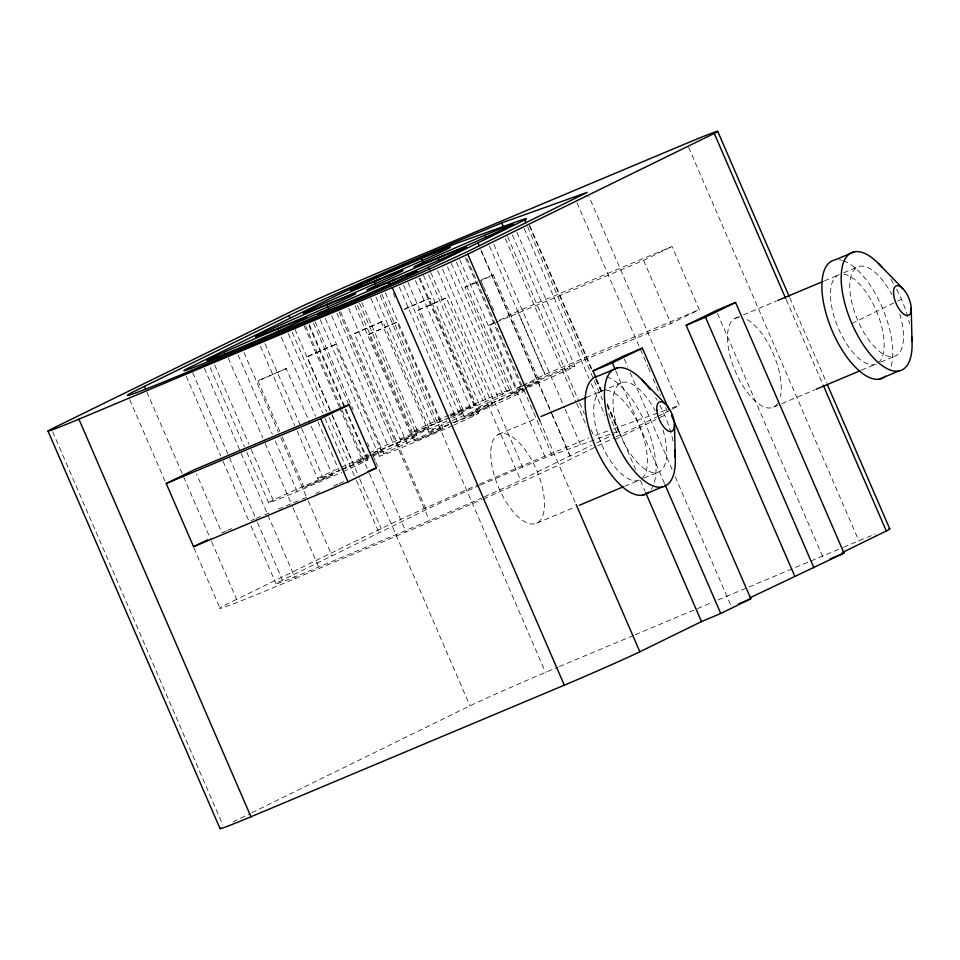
<?xml version="1.0" encoding="UTF-8"?>
<svg xmlns="http://www.w3.org/2000/svg" width="960" height="960" viewBox="0 0 960 960"><rect width="100%" height="100%" fill="white"/><g stroke="black" fill="none" stroke-linecap="round" stroke-linejoin="round"><path stroke-width="0.72" stroke-dasharray="4.8 3.6" d="M279.828 431.4L257.964 380.88L286.26 368.58L309.9 423.192M286.26 368.58L257.964 380.88M330.108 410.064L307.068 356.808L335.364 344.508L381.456 451.008L372.156 455.424M335.364 344.508L307.068 356.808M354.432 333.6L382.74 321.288L428.82 427.788L415.896 433.788L400.524 440.088L354.432 333.6L382.74 321.288M368.676 334.392L396.972 322.092L443.064 428.58L430.14 434.592L414.756 440.892L368.676 334.392L396.972 322.092M418.044 310.2L446.34 297.888L492.432 404.388L479.508 410.388L464.124 416.688L418.044 310.2L446.34 297.888M450.276 416.04L476.064 404.628L429.984 298.14L404.184 309.54M522.756 388.968L511.08 393.684L465 287.184L477.924 281.184M526.464 387.372L539.388 381.372L493.296 274.872L480.372 280.884M282.192 436.86L304.044 487.38L332.352 475.068L310.488 424.548M332.352 475.068L304.044 487.38M332.472 415.524L353.148 463.308L368.544 456.24M400.524 440.088L428.82 427.788M414.756 440.892L443.064 428.58M464.124 416.688L492.432 404.388M511.08 393.684L524.004 387.672M657.984 416.352L670.98 409.824M672.168 409.188L679.332 405.372L588.948 196.5M483.36 498.948A122.952 2.784 -23.4 0 0 571.224 458.88L596.424 446.508M597.756 445.86L615 437.388M616.332 436.74L656.64 417.012M522.036 386.088L516.516 388.404L489.18 325.224L494.34 322.692M499.5 320.16L517.572 311.304L672.012 246.456L699.348 309.648L670.944 323.568L523.416 385.512M496.068 322.332L643.608 260.376L672.012 246.456M516.516 388.404L521.688 385.884M522.972 385.248L544.92 374.484L699.348 309.648M211.644 541.656L236.628 599.376L381.204 528.576A134.676 3.06 -23.4 0 1 478.044 484.8M257.484 522.42L282.456 580.128L426.168 509.688A78.216 1.776 -23.4 0 1 479.256 485.664M484.272 496.848A73.2 1.656 -23.4 0 0 520.608 480.132L591.492 445.392M596.832 442.776L614.184 434.268M615.084 439.584L655.98 419.532M659.856 417.624L664.668 415.272M851.832 323.532L894.072 302.832M897.816 300.996L901.428 299.232M232.956 821.976L250.464 813.396M251.808 812.736L469.98 705.792A69.636 1.584 -23.4 0 1 545.508 672.396L557.928 667.176M404.952 308.748L429.984 298.14M451.044 415.236L476.064 404.628M368.532 457.008L353.148 463.308M481.62 279.588L493.296 274.872M476.676 282.48L465 287.184M527.712 386.076L539.388 381.372M369.78 455.712L381.456 451.008M489.18 325.224L494.688 322.908M226.104 531.036L221.964 532.776L196.404 473.712M227.484 530.46L234.372 527.568M250.92 520.62L255.06 518.88M256.44 518.304L263.328 515.412M264.708 514.836L271.608 511.932M278.496 509.04L292.284 503.256M293.664 502.668L300.564 499.776M301.944 499.2L308.832 496.308M315.732 493.404L319.86 491.676M333.66 485.88L337.788 484.14M339.168 483.564L346.068 480.672M735.168 318.348L742.032 315.456M743.412 314.88L776.352 301.056M824.4 280.884L838.128 275.112M843.636 272.796L857.424 267.012M498.42 434.388L536.856 418.248M586.272 397.5L620.676 383.052M282.456 580.128A78.648 1.788 -23.4 0 0 318.684 567.048L429.396 520.56A73.2 1.656 -23.4 0 0 481.596 498.036M236.628 599.376A123.564 2.808 -23.4 0 0 295.332 578.484L406.044 532.008A122.952 2.784 -23.4 0 0 481.98 499.548M773.58 407.088L780.444 404.208M781.812 403.632L814.764 389.796M861.432 370.2L876.528 363.864A48.36 20.892 67.2 0 1 836.748 324.3A48.36 20.892 67.2 0 1 842.16 274.176M880.668 362.124L895.836 355.752M536.82 523.128L575.256 507M624.672 486.24L639.768 479.904A48.36 20.892 67.2 0 1 594.864 422.256A48.36 20.892 67.2 0 1 626.1 403.932A48.36 20.892 67.2 0 1 640.956 479.208M643.908 478.164L659.076 471.804M559.308 666.6L633.852 635.304M635.232 634.716L695.976 609.216M697.356 608.64L712.536 602.256M718.068 599.94L842.304 547.776M843.684 547.2L858.864 540.816A69.636 1.584 -23.4 0 1 875.22 534.12M479.376 484.224A134.676 3.06 -23.4 0 1 544.8 456.216L588.804 437.988M607.872 430.92L593.856 435.936L590.292 427.692M613.476 428.916L666.72 409.884M672.324 407.88L679.332 405.372M480.588 485.076A78.216 1.776 -23.4 0 1 522.684 467.052A47.172 1.068 -23.4 0 1 552.024 455.088L611.436 433.788M789.756 297.792L826.668 383.088M786.288 299.868L822.6 383.784M688.608 147.36L858.864 540.816M717.42 313.308L824.088 559.824M643.608 260.376L670.944 323.568M577.008 202.872L647.772 366.396M648.372 367.764L650.16 371.892M653.124 378.756L660.264 395.244M665.616 407.616L667.404 411.744M624.24 358.98L627.804 367.188M630.168 372.672L672.252 469.908M675.204 476.748L730.92 605.484M615.864 371.076L664.452 483.384M596.556 379.188L602.484 392.88M607.224 403.836L635.676 469.572M640.416 480.528L645.156 491.484M529.92 225.924L591.768 368.832M596.52 379.824L602.472 393.564M607.224 404.556L620.316 434.784M529.188 225.456L591.756 370.044M595.788 379.368L602.46 394.776M607.092 405.48L618.516 431.88M527.664 226.836L593.664 379.368M594.264 380.736L602.58 399.984M608.532 413.724L616.86 432.96A106.668 2.424 -23.4 0 0 612.78 433.308M524.172 228.564L588.984 378.348M591.372 383.844L605.04 415.452M516.864 232.188L574.764 365.988M512.376 234.816L570.276 368.616M507.636 236.676L578.988 401.58M579.588 402.948L584.34 413.94M505.32 238.5L576.084 402.024M576.672 403.392L586.788 426.756M493.764 244.224L564.528 407.748M565.116 409.128L580.584 444.852M489.552 246.144L546.276 377.208M517.572 311.304L544.92 374.484M480.936 249.744L551.7 413.256M552.288 414.636L570.132 455.856M481.428 251.388L571.224 458.88M481.128 281.148L482.904 285.24M483.492 286.608L487.632 296.16M488.22 297.528L491.172 304.356M491.76 305.724L494.724 312.552M539.82 420.66L576.144 504.588M466.992 258.588L552.024 455.088M465.42 257.82L523.32 391.632A54.168 1.224 -23.4 0 1 450.18 423.804M459.768 259.716L544.8 456.216M456.492 262.272L511.44 389.244M451.416 263.532L506.952 391.872M447.468 266.76L504.192 397.836M442.596 269.16L499.32 400.224M437.64 270.552L522.684 467.052M430.824 272.64L520.608 480.132M428.592 274.86L482.952 400.476M423.468 275.364L480.192 406.44M419.94 278.04L478.44 413.208M418.992 277.992L475.704 409.056M415.452 280.656L473.952 415.824M408.072 282.696L464.196 412.404M403.584 285.324L459.708 415.032M399.336 287.052L457.236 420.852M393.228 293.352L395.004 297.444M385.332 292.752L440.88 421.092M381.792 294.072L545.508 672.396M380.172 295.284L435.708 423.624M375.924 297.012L433.236 429.456M370.848 298.272L428.748 432.072M361.92 302.724L416.868 429.696M359.52 303.18L416.832 435.624M357.444 305.34L412.392 432.324M355.032 305.808L412.344 438.24M348.78 308.52L407.868 445.056M340.548 311.808L426.168 509.688M339 311.688L429.396 520.56M336.912 313.176L393.636 444.252M331.62 315.768L388.344 446.844M325.368 318.48L383.868 453.648M320.292 319.74L379.38 456.276M315.06 321.756L353.112 409.704M367.392 442.68L369.168 446.808M375.12 460.548L372.144 453.672A54.168 1.224 -23.4 0 1 417.012 435.648A54.168 1.224 -23.4 0 1 372.888 456.072M375.708 461.916L406.044 532.008M313.5 323.148L348.36 403.704M309.24 324.516L345.276 407.808M345.864 409.176L367.728 459.684M309.012 325.764L344.46 407.688M345.06 409.056L365.148 455.472M305.676 326.1L341.388 408.636M341.988 410.016L368.772 471.924M369.372 473.304L469.98 705.792M304.164 325.776L339.012 406.332M339.612 407.7L363.24 462.312M294.984 329.316L331.248 413.148M331.848 414.516L359.196 477.732M359.796 479.1L381.204 528.576M292.2 332.184L326.688 411.876M329.064 417.372L355.824 479.208M356.424 480.588L379.02 532.8M288.36 333.672L322.632 412.86M324.996 418.32L346.26 467.472M281.34 337.104L315.612 416.304M317.964 421.764L339.24 470.916A54.168 1.224 -23.4 0 0 268.512 502.752A54.168 1.224 -23.4 0 0 341.772 472.212M264.948 343.632L300.984 426.924M301.584 428.28L322.26 476.076M260.46 346.26L294.732 425.448M297.096 430.908L317.772 478.692M243.972 352.488L278.46 432.18M280.836 437.676L307.596 499.524M308.196 500.892L331.98 555.864M238.08 355.008L272.34 434.196M275.304 441.024L297.156 491.532M228.3 358.176L262.788 437.868M265.164 443.364L292.524 506.58M293.112 507.96L318.684 567.048M214.668 364.968L248.928 444.156M251.292 449.616L273.156 500.136M210.18 367.596L244.452 446.784M246.816 452.244L268.668 502.764M204.348 368.244L240.624 452.064M241.224 453.444L295.332 578.484M192.672 372.636L228.936 456.456M229.536 457.836L256.884 521.04M186.228 376.164L220.716 455.868M223.092 461.364L248.664 520.452M251.04 525.948L276.012 583.656M146.832 391.884L211.056 540.288M129.708 399.612L165.396 482.064M193.932 548.028L220.092 608.484M52.668 431.76L222.924 825.216M369.024 457.752A54.168 1.224 -23.4 0 1 341.952 469.272M340.56 469.848A54.168 1.224 -23.4 0 1 338.808 468.384M341.22 467.292A54.168 1.224 -23.4 0 1 370.812 454.308M342.132 469.704A54.168 1.224 -23.4 0 1 367.908 459.708A54.168 1.224 -23.4 0 1 343.044 471.636M450.708 417.432A54.168 1.224 -23.4 0 1 452.736 418.344M447.012 420.972A54.168 1.224 -23.4 0 1 373.932 452.328M367.944 454.608A54.168 1.224 -23.4 0 1 386.184 445.164A54.168 1.224 -23.4 0 1 446.652 419.088M524.82 386.364A54.168 1.224 -23.4 0 1 574.896 365.988A54.168 1.224 -23.4 0 1 529.536 387M526.956 388.116A54.168 1.224 -23.4 0 1 475.548 409.056A54.168 1.224 -23.4 0 1 523.512 386.928M448.848 424.344A54.168 1.224 -23.4 0 1 449.796 421.764M452.196 420.684A54.168 1.224 -23.4 0 1 524.064 390.216M454.248 422.628A54.168 1.224 -23.4 0 1 453.744 425.16M452.472 425.724A54.168 1.224 -23.4 0 1 379.236 456.276A54.168 1.224 -23.4 0 1 448.644 424.98M449.916 414.672A54.168 1.224 -23.4 0 1 511.632 389.28A54.168 1.224 -23.4 0 1 450.432 417.048M449.028 417.648A54.168 1.224 -23.4 0 1 412.2 432.288A54.168 1.224 -23.4 0 1 448.644 415.236M777.78 403.2A48.36 20.892 67.2 0 1 735.588 371.928A48.36 20.892 67.2 0 1 740.688 317.472M747.144 319.68A48.36 20.892 67.2 0 1 780.396 396.54M839.388 259.776A63.84 27.576 67.2 0 1 842.424 260.412M843.528 260.772A63.84 27.576 67.2 0 1 882.552 308.34A63.84 27.576 67.2 0 1 889.824 369.948M843.648 274.248A48.36 20.892 67.2 0 1 877.908 314.676A48.36 20.892 67.2 0 1 877.716 363.168M899.748 313.968A48.36 20.892 67.2 0 1 880.824 352.476A48.36 20.892 67.2 0 1 850.428 278.448A48.36 20.892 67.2 0 1 891.792 294.6M890.832 279.252A63.84 27.576 67.2 0 1 893.904 284.28M896.604 289.164A63.84 27.576 67.2 0 1 909.492 323.64M606.78 376.812A63.84 27.576 67.2 0 1 645.804 424.38A63.84 27.576 67.2 0 1 653.064 485.988M652.464 487.236A63.84 27.576 67.2 0 1 651.12 489.492M662.988 430.02A48.36 20.892 67.2 0 1 644.064 468.516A48.36 20.892 67.2 0 1 613.668 394.5A48.36 20.892 67.2 0 1 655.032 410.64M655.632 397.776A63.84 27.576 67.2 0 1 657.144 400.32M659.856 405.204A63.84 27.576 67.2 0 1 673.344 442.5M490.752 453.888A48.36 20.892 67.2 0 0 531.3 524.004A48.36 20.892 67.2 0 0 530.796 458.376A48.36 20.892 67.2 0 0 490.752 453.888"/><path stroke-width="1.44" d="M144.456 386.388L289.032 315.576A134.676 3.06 -23.4 0 1 452.628 243.228L501.684 222.936L587.16 192.384L479.052 245.892A122.952 2.784 -23.4 0 1 313.872 319.008L203.16 365.496A123.564 2.808 -23.4 0 1 144.456 386.388L145.644 389.136M284.82 325.476L277.788 328.92L278.976 331.644M332.184 302.256L326.892 304.848L328.08 307.584M379.428 279.096L374.268 281.628L375.444 284.364M395.796 278.856L388.5 282.432L389.676 285.156M442.752 255.84L437.868 258.228L439.056 260.964M524.688 219.96A106.668 2.424 -23.4 0 0 520.608 220.32L459.852 242.1A47.172 1.068 -23.4 0 0 430.512 254.064A78.216 1.776 -23.4 0 0 333.996 296.7L190.284 367.14A78.648 1.788 -23.4 0 0 226.512 354.048L337.224 307.56A73.2 1.656 -23.4 0 0 428.436 267.144L524.688 219.96L525.876 222.708M714.252 133.404A69.636 1.584 -23.4 0 0 686.82 143.232L373.452 274.812A69.636 1.584 -23.4 0 0 297.936 308.208L51.468 429.012A69.636 1.584 -23.4 0 0 78.9 419.184L392.268 287.604A69.636 1.584 -23.4 0 0 467.784 254.208L714.252 133.404L785.688 298.488M166.224 483.516L194.628 469.596L349.056 404.748L376.392 467.94L348 481.86L193.56 546.696L166.224 483.516L320.652 418.668L349.056 404.748M193.56 546.696L207.768 539.736M595.968 377.82L593.004 370.968L623.052 356.232L642.36 348.132L669.024 409.764M794.628 575.916L686.172 325.296L716.232 310.572L735.54 302.46L843.984 553.08L750.312 597.636M593.004 370.968L612.3 362.856L642.36 348.132M686.172 325.296L705.48 317.196L735.54 302.46M220.884 828.024A69.636 1.584 -23.4 0 0 250.956 816.768L564.324 685.188A69.636 1.584 -23.4 0 0 639.84 651.792L701.46 621.588L720.756 613.488L750.816 598.752L671.4 415.236M842.1 552.66L886.296 530.988A69.636 1.584 -23.4 0 0 888.756 529.056M301.8 320.316L322.416 311.652M854.46 251.772L835.152 259.872A63.84 27.576 67.2 0 0 832.536 331.644A63.84 27.576 67.2 0 0 885.48 376.164M368.124 471.408L376.392 467.94M777.732 300.48L823.032 281.46M617.7 367.812L598.392 375.924A63.84 27.576 67.2 0 0 595.776 447.684A63.84 27.576 67.2 0 0 648.72 492.216M540.972 416.52L586.272 397.5M816.132 389.22L860.052 370.776M879.504 379.104L898.8 370.992M579.372 505.26L623.304 486.816M642.744 495.144L662.052 487.032M830.196 558.876L843.984 553.08M738.408 603.96L750.816 598.752M878.388 263.448L902.808 288.588M641.628 379.488L666.048 404.628M717.72 131.328L789.156 296.412M827.268 384.456L889.776 528.912M823.2 385.164L886.296 530.988M705.48 317.196L813.936 567.816M612.3 362.856L615.264 369.708M665.052 484.752L720.756 613.488M645.744 492.852L701.46 621.588M501.684 222.936L503.472 227.064M484.824 235.224L486.012 237.948M477.96 242.868L479.148 245.616M467.784 254.208L539.82 420.66M576.144 504.588L639.84 651.792M428.436 267.144L429.624 269.892M421.512 258.48L422.688 261.204M392.268 287.604L564.324 685.188M289.032 315.576L290.22 318.324M320.652 418.668L348 481.86M78.9 419.184L250.956 816.768M48 431.088L220.056 828.672M911.208 308.016L912 341.124M674.46 424.056L675.24 457.164M911.688 336.864A63.84 27.576 67.2 0 1 878.364 362.604A63.84 27.576 67.2 0 1 841.224 275.388A63.84 27.576 67.2 0 1 882.168 267.552M674.58 449.952A63.84 27.576 67.2 0 1 641.292 478.368A63.84 27.576 67.2 0 1 604.692 388.104A63.84 27.576 67.2 0 1 650.052 389.448M273.876 330.024A54.168 1.224 -23.4 0 0 354.804 294.228A54.168 1.224 -23.4 0 0 288.888 321.24A54.168 1.224 -23.4 0 0 273.876 330.024M224.772 354.084A54.168 1.224 -23.4 0 0 305.7 318.288A54.168 1.224 -23.4 0 0 239.784 345.312A54.168 1.224 -23.4 0 0 224.772 354.084M321.24 306.804A54.168 1.224 -23.4 0 0 402.18 271.008A54.168 1.224 -23.4 0 0 336.252 298.032A54.168 1.224 -23.4 0 0 321.24 306.804M368.484 283.644A54.168 1.224 -23.4 0 0 449.424 247.848A54.168 1.224 -23.4 0 0 383.496 274.872A54.168 1.224 -23.4 0 0 368.484 283.644M335.484 307.596A54.168 1.224 -23.4 0 0 416.412 271.8A54.168 1.224 -23.4 0 0 350.484 298.824A54.168 1.224 -23.4 0 0 335.484 307.596M384.852 283.404A54.168 1.224 -23.4 0 0 465.78 247.608A54.168 1.224 -23.4 0 0 399.864 274.632A54.168 1.224 -23.4 0 0 384.852 283.404M431.808 260.388A54.168 1.224 -23.4 0 0 512.736 224.592A54.168 1.224 -23.4 0 0 446.82 251.616A54.168 1.224 -23.4 0 0 431.808 260.388M893.604 294.204A15.96 6.9 67.2 0 0 907.908 315.48A15.96 6.9 67.2 0 0 905.592 292.044A15.96 6.9 67.2 0 0 893.604 294.204M656.856 410.244A15.96 6.9 67.2 0 0 671.16 431.52A15.96 6.9 67.2 0 0 668.832 408.084A15.96 6.9 67.2 0 0 656.856 410.244"/></g></svg>
